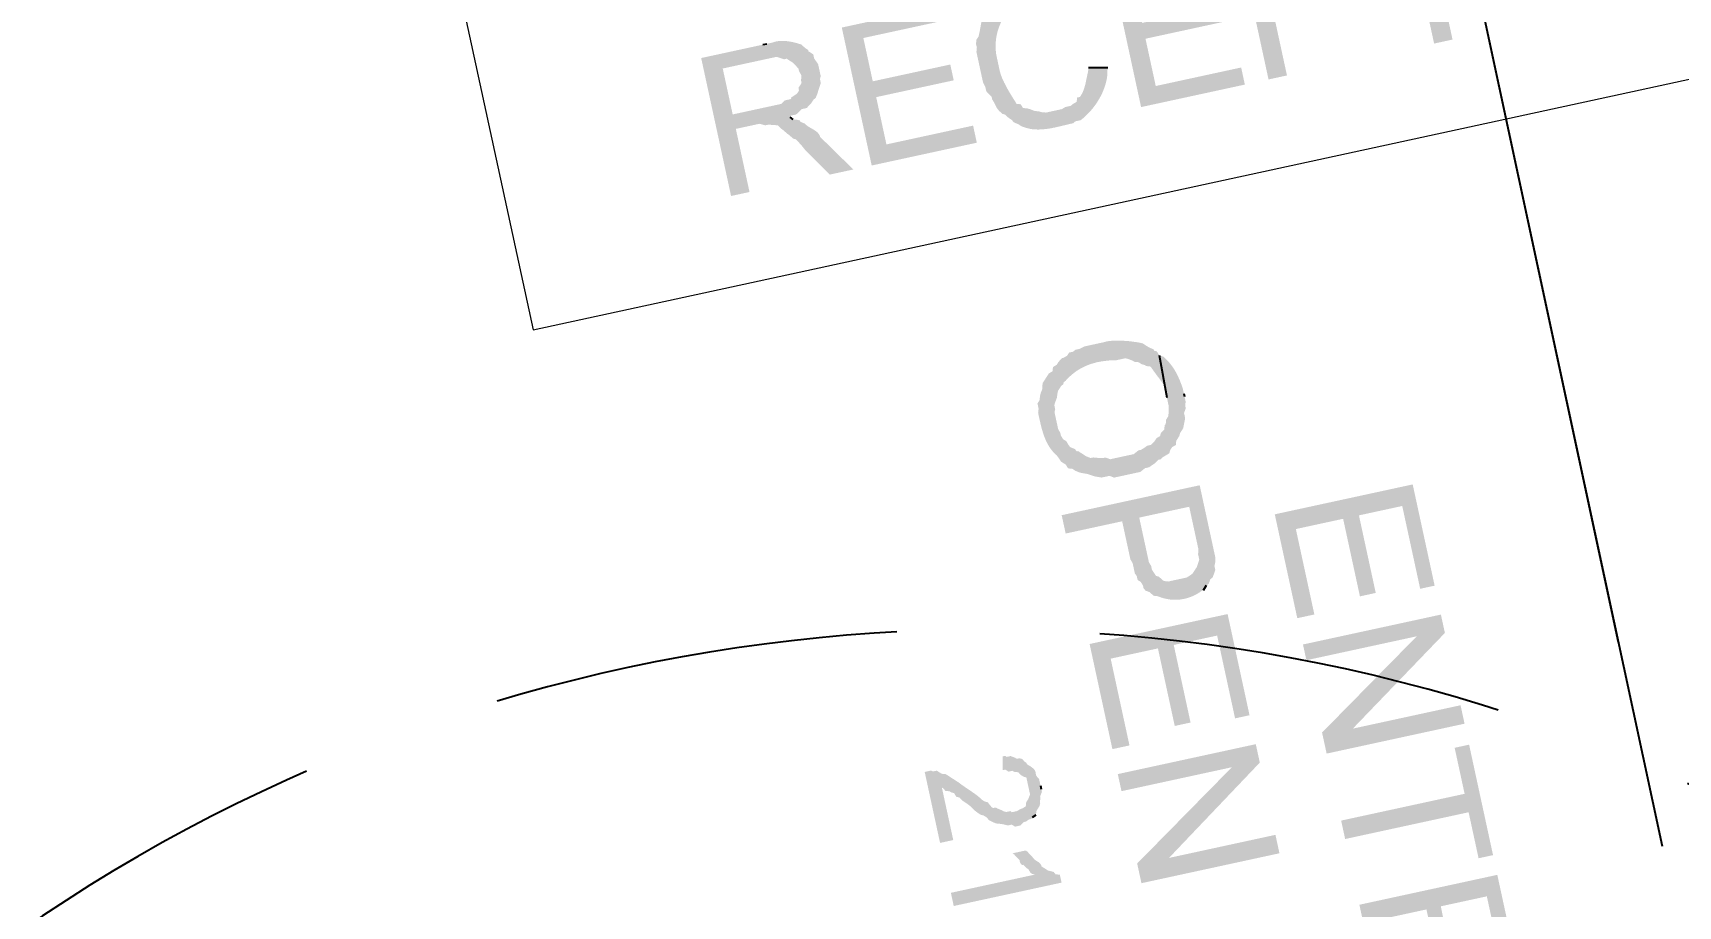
# Model space of a CAD drawing. Header units: inches. Extents: x -48022 to 80112, y -8164 to 5118.
# Drawn here: x 63942.7 to 64046.6, y 552 to 607.1 of the extents above; entities that cross this region are included whole.
import ezdxf
from ezdxf.xclip import XClip

# ---------------------------------------------------------------- set-up
doc = ezdxf.new("R2010")
doc.units = ezdxf.units.IN
doc.header["$LTSCALE"] = 10
doc.header["$XCLIPFRAME"] = 0
doc.header["$PDMODE"] = 32
for name, pattern in [('Amconstr', [9999, 9999, 0]), ('CENTER', [2, 1.25, -0.25, 0.25, -0.25]), ('DASHED', [0.75, 0.5, -0.25]), ('HIDDEN2', [0.1875, 0.125, -0.0625])]:
    doc.linetypes.add(name, pattern=pattern)
doc.layers.add('1_DIM', color=1, linetype='Continuous')
doc.layers.add('ROAD CL', color=251, linetype='CENTER')
doc.layers.add('A-HIDDEN-1', color=2, linetype='HIDDEN2', lineweight=9)
doc.styles.get("Standard").update_dxf_attribs({"font": 'sanss___.ttf'})
doc.dimstyles.new('STANDARD_WS', dxfattribs={"dimscale": 180, "dimtxt": 0.18, "dimasz": 0.0625, "dimexe": 0.1875, "dimexo": 0.0625, "dimgap": 0.09375, "dimtad": 0, "dimdec": 0, "dimzin": 3, "dimdsep": 46, "dimlunit": 4, "dimtxsty": 'Standard', "dimblk": 'DOT', "dimcen": 0.09375, "dimadec": 3, "dimazin": 0, "dimtfac": 1, "dimtdec": 0, "dimtofl": 0, "dimtmove": 1, "dimatfit": 3, "dimldrblk": 'CLOSED', "dimfxl": 0, "dimfrac": 2, "dimtolj": 1, "dimtzin": 3, "dimarcsym": 0})

# ---------------------------------------------------------------- blocks, each defined once
blk = doc.blocks.new('pdf plan')
for points in [[(443.415, 391.633), (443.415, 390.26), (443.597, 390.26), (443.597, 390.839), (445.151, 390.839), (445.151, 391.071), (443.597, 391.071), (443.597, 391.633)], [(443.415, 389.417), (443.415, 388.755), (445.151, 388.755), (445.151, 388.987), (444.44, 388.987), (444.44, 389.483), (444.424, 389.516), (444.424, 389.648), (444.407, 389.698), (444.407, 389.731), (444.391, 389.781), (444.357, 389.814), (444.357, 389.863), (444.341, 389.88), (444.291, 389.93), (444.275, 389.946), (444.258, 389.963), (444.242, 388.987), (443.597, 388.987), (443.597, 389.996), (443.564, 389.963), (443.53, 389.93), (443.497, 389.896), (443.481, 389.863), (443.448, 389.814), (443.448, 389.781), (443.431, 389.731), (443.415, 389.665), (443.415, 389.483)], [(451.668, 389.433), (450.394, 389.433), (450.394, 387.697), (451.701, 387.697), (451.701, 387.912), (450.626, 387.912), (450.626, 388.507), (451.602, 388.507), (451.602, 388.706), (450.626, 388.706), (450.626, 389.251), (451.668, 389.251)], [(452.263, 389.433), (452.032, 389.433), (452.032, 387.697), (452.23, 387.697), (452.23, 389.086)], [(452.263, 389.433), (452.23, 389.086), (453.14, 387.697), (453.173, 388.077)], [(453.405, 389.433), (453.173, 389.433), (453.173, 388.077), (453.14, 387.697), (453.405, 387.697)], [(455.059, 389.433), (453.669, 389.433), (453.669, 389.251), (454.248, 389.251), (454.248, 387.697), (454.48, 387.697), (454.48, 389.251), (455.059, 389.251)], [(456.084, 389.433), (455.307, 389.433), (455.307, 387.697), (455.538, 387.697), (455.538, 388.491), (456.217, 388.491), (456.233, 388.507), (456.299, 388.507), (456.349, 388.524), (456.382, 388.557), (456.448, 388.557), (456.514, 388.606), (456.564, 388.639), (456.58, 388.656), (455.538, 388.672), (455.538, 389.251), (456.084, 389.251), (456.58, 389.284), (456.564, 389.334), (456.564, 389.334), (456.549, 389.342), (456.535, 389.35), (456.52, 389.358), (456.506, 389.366), (456.491, 389.373), (456.477, 389.38), (456.462, 389.387), (456.447, 389.393), (456.433, 389.399), (456.418, 389.405), (456.403, 389.41), (456.388, 389.415), (456.373, 389.419), (456.358, 389.423), (456.343, 389.427), (456.327, 389.43), (456.312, 389.432), (456.296, 389.434), (456.281, 389.436), (456.265, 389.436), (456.249, 389.437), (456.233, 389.436), (456.216, 389.435), (456.2, 389.433), (456.2, 389.433), (456.134, 389.433)], [(443.415, 388.424), (443.415, 387.151), (445.151, 387.151), (445.151, 388.457), (444.936, 388.457), (444.936, 387.382), (444.341, 387.382), (444.341, 388.358), (444.142, 388.358), (444.142, 387.382), (443.597, 387.382), (443.597, 388.424)], [(444.539, 386.622), (444.589, 386.605), (444.589, 386.605), (444.601, 386.599), (444.614, 386.593), (444.627, 386.587), (444.64, 386.581), (444.653, 386.576), (444.665, 386.57), (444.678, 386.564), (444.691, 386.558), (444.704, 386.553), (444.717, 386.547), (444.729, 386.541), (444.742, 386.535), (444.754, 386.528), (444.766, 386.522), (444.778, 386.515), (444.79, 386.508), (444.801, 386.501), (444.812, 386.493), (444.823, 386.485), (444.833, 386.477), (444.843, 386.468), (444.853, 386.459), (444.862, 386.45), (444.87, 386.44), (444.87, 386.44), (444.87, 386.407), (444.92, 386.39), (444.936, 386.34), (444.953, 386.307), (444.953, 386.241), (444.969, 386.192), (444.969, 386.109), (445.002, 385.58), (445.036, 385.629), (445.069, 385.662), (445.069, 385.662), (445.084, 385.685), (445.098, 385.709), (445.111, 385.733), (445.122, 385.757), (445.132, 385.782), (445.14, 385.807), (445.147, 385.832), (445.153, 385.858), (445.158, 385.884), (445.162, 385.911), (445.165, 385.937), (445.168, 385.964), (445.17, 385.991), (445.171, 386.018), (445.171, 386.045), (445.172, 386.073), (445.171, 386.1), (445.171, 386.127), (445.17, 386.155), (445.17, 386.182), (445.169, 386.209), (445.168, 386.237), (445.168, 386.264), (445.168, 386.291), (445.168, 386.291), (445.151, 386.324), (445.151, 386.39), (445.151, 386.39), (445.139, 386.415), (445.126, 386.439), (445.112, 386.462), (445.098, 386.485), (445.083, 386.507), (445.068, 386.529), (445.052, 386.551), (445.036, 386.571), (445.019, 386.591), (445.001, 386.611), (444.984, 386.63), (444.965, 386.648), (444.946, 386.666), (444.927, 386.683), (444.907, 386.7), (444.887, 386.716), (444.866, 386.731), (444.844, 386.746), (444.822, 386.76), (444.8, 386.773), (444.777, 386.786), (444.753, 386.798), (444.729, 386.809), (444.705, 386.82), (444.705, 386.82), (444.639, 386.837), (444.589, 386.853)], [(448.707, 386.919), (448.641, 386.919), (448.641, 386.919), (448.623, 386.917), (448.604, 386.915), (448.585, 386.912), (448.567, 386.909), (448.548, 386.906), (448.53, 386.903), (448.511, 386.899), (448.493, 386.895), (448.475, 386.891), (448.456, 386.886), (448.438, 386.881), (448.42, 386.876), (448.402, 386.87), (448.384, 386.864), (448.366, 386.857), (448.348, 386.849), (448.331, 386.842), (448.313, 386.833), (448.296, 386.824), (448.279, 386.815), (448.262, 386.805), (448.245, 386.794), (448.228, 386.782), (448.211, 386.77), (448.211, 386.77), (448.178, 386.721), (448.707, 386.704), (448.823, 386.704), (448.889, 386.688), (448.939, 386.671), (448.972, 386.638), (449.022, 386.622), (449.038, 386.605), (449.088, 386.588), (449.121, 386.539), (449.154, 386.522), (449.171, 386.473), (449.204, 386.44), (449.237, 386.39), (449.237, 386.34), (449.253, 386.307), (449.27, 386.258), (449.27, 386.225), (449.303, 386.158), (449.303, 386.158), (449.303, 386.148), (449.303, 386.138), (449.303, 386.128), (449.303, 386.118), (449.303, 386.109), (449.303, 386.099), (449.303, 386.089), (449.303, 386.08), (449.303, 386.071), (449.303, 386.061), (449.303, 386.052), (449.303, 386.043), (449.303, 386.033), (449.303, 386.024), (449.303, 386.015), (449.303, 386.005), (449.303, 385.996), (449.303, 385.986), (449.303, 385.977), (449.303, 385.967), (449.303, 385.957), (449.303, 385.947), (449.303, 385.937), (449.303, 385.927), (449.303, 385.927), (449.303, 385.861), (449.27, 385.811), (449.27, 385.778), (449.253, 385.712), (449.237, 385.662), (449.237, 385.629), (449.204, 385.58), (449.187, 385.563), (449.154, 385.53), (449.121, 385.497), (449.121, 385.48), (449.088, 385.464), (449.055, 385.414), (449.022, 385.398), (448.972, 385.381), (448.939, 385.348), (448.889, 385.331), (448.856, 385.331), (448.807, 385.315), (448.707, 385.315), (449.253, 385.315), (449.303, 385.331), (449.319, 385.381), (449.352, 385.414), (449.386, 385.464), (449.419, 385.546), (449.468, 385.629), (449.501, 385.712), (449.501, 385.811), (449.534, 385.861), (449.534, 386.192), (449.501, 386.258), (449.501, 386.307), (449.468, 386.39), (449.435, 386.44), (449.435, 386.473), (449.419, 386.489), (449.386, 386.588), (449.352, 386.605), (449.319, 386.638), (449.303, 386.688), (449.253, 386.704), (449.204, 386.754), (449.171, 386.77), (449.154, 386.787), (449.121, 386.82), (449.005, 386.87), (448.939, 386.87), (448.889, 386.903), (448.856, 386.903), (448.807, 386.919), (448.741, 386.919)], [(450.494, 386.87), (449.849, 386.87), (449.849, 385.133), (450.08, 385.133), (450.08, 385.844), (450.56, 385.844), (450.61, 385.861), (450.742, 385.861), (450.775, 385.877), (450.825, 385.877), (450.858, 385.91), (450.907, 385.927), (450.94, 385.927), (450.973, 385.943), (451.006, 385.993), (451.056, 386.026), (450.08, 386.059), (450.08, 386.688), (451.073, 386.688), (451.056, 386.721), (451.006, 386.754), (450.99, 386.787), (450.907, 386.837), (450.858, 386.837), (450.825, 386.853), (450.758, 386.87), (450.56, 386.87)], [(452.743, 386.87), (451.47, 386.87), (451.47, 385.133), (452.793, 385.133), (452.793, 385.348), (451.701, 385.348), (451.701, 385.943), (452.677, 385.943), (452.677, 386.142), (451.701, 386.142), (451.701, 386.688), (452.743, 386.688)], [(453.339, 386.87), (453.107, 386.87), (453.107, 385.133), (453.322, 385.133), (453.322, 386.522)], [(453.339, 386.87), (453.322, 386.522), (454.232, 385.133), (454.248, 385.53)], [(454.48, 386.87), (454.248, 386.87), (454.248, 385.53), (454.232, 385.133), (454.48, 385.133)], [(443.365, 386.142), (443.365, 386.076), (443.382, 386.026), (443.382, 386.026), (443.382, 386.01), (443.383, 385.993), (443.384, 385.977), (443.386, 385.961), (443.388, 385.945), (443.39, 385.93), (443.393, 385.914), (443.397, 385.899), (443.401, 385.883), (443.405, 385.868), (443.41, 385.853), (443.415, 385.838), (443.42, 385.823), (443.426, 385.808), (443.432, 385.793), (443.438, 385.779), (443.445, 385.764), (443.451, 385.749), (443.458, 385.735), (443.466, 385.72), (443.473, 385.706), (443.481, 385.691), (443.489, 385.677), (443.497, 385.662), (443.497, 385.662), (443.53, 385.629), (443.564, 385.58), (443.564, 385.58), (443.579, 385.562), (443.594, 385.546), (443.608, 385.532), (443.621, 385.519), (443.634, 385.508), (443.645, 385.497), (443.656, 385.488), (443.667, 385.48), (443.677, 385.473), (443.688, 385.467), (443.698, 385.461), (443.708, 385.455), (443.719, 385.45), (443.729, 385.446), (443.741, 385.441), (443.752, 385.436), (443.764, 385.431), (443.778, 385.426), (443.791, 385.42), (443.806, 385.414), (443.822, 385.407), (443.839, 385.399), (443.858, 385.391), (443.878, 385.381), (443.878, 385.381), (443.911, 385.348), (443.96, 385.331), (444.01, 385.331), (444.06, 385.315), (444.06, 385.315), (444.076, 385.315), (444.093, 385.315), (444.109, 385.315), (444.126, 385.315), (444.142, 385.315), (444.159, 385.315), (444.175, 385.315), (444.191, 385.315), (444.208, 385.315), (444.224, 385.315), (444.24, 385.315), (444.256, 385.315), (444.272, 385.315), (444.288, 385.315), (444.304, 385.315), (444.319, 385.315), (444.335, 385.315), (444.35, 385.315), (444.366, 385.315), (444.381, 385.315), (444.396, 385.315), (444.411, 385.315), (444.426, 385.315), (444.44, 385.315), (444.44, 385.315), (444.506, 385.331), (444.556, 385.331), (444.589, 385.348), (444.639, 385.381), (444.672, 385.381), (444.721, 385.398), (444.787, 385.414), (444.821, 385.431), (444.87, 385.464), (444.887, 385.497), (444.936, 385.53), (444.969, 385.563), (445.002, 385.58), (444.969, 386.109), (444.969, 385.993), (444.953, 385.943), (444.936, 385.91), (444.92, 385.861), (444.887, 385.811), (444.87, 385.778), (444.854, 385.728), (444.804, 385.712), (444.787, 385.662), (444.738, 385.646), (444.738, 385.646), (444.727, 385.641), (444.715, 385.637), (444.702, 385.632), (444.688, 385.627), (444.673, 385.622), (444.657, 385.616), (444.641, 385.611), (444.625, 385.605), (444.607, 385.6), (444.59, 385.594), (444.572, 385.589), (444.554, 385.584), (444.536, 385.579), (444.518, 385.574), (444.5, 385.569), (444.482, 385.565), (444.464, 385.561), (444.447, 385.557), (444.43, 385.554), (444.414, 385.552), (444.399, 385.549), (444.384, 385.548), (444.37, 385.547), (444.357, 385.546), (444.357, 385.546), (444.209, 385.546), (444.209, 385.546), (444.171, 385.546), (444.133, 385.547), (444.095, 385.551), (444.057, 385.557), (444.02, 385.565), (443.982, 385.576), (443.946, 385.588), (443.91, 385.603), (443.875, 385.619), (443.84, 385.638), (443.808, 385.659), (443.776, 385.681), (443.747, 385.705), (443.719, 385.731), (443.693, 385.759), (443.669, 385.788), (443.648, 385.819), (443.629, 385.851), (443.613, 385.885), (443.6, 385.921), (443.59, 385.957), (443.583, 385.996), (443.58, 386.035), (443.58, 386.076), (443.58, 386.076), (443.58, 386.109), (443.564, 386.638), (443.53, 386.605), (443.514, 386.555), (443.497, 386.539), (443.481, 386.489), (443.448, 386.456), (443.431, 386.407), (443.415, 386.373), (443.382, 386.324), (443.382, 386.225), (443.365, 386.175)], [(448.178, 386.721), (448.129, 386.704), (448.112, 386.671), (448.095, 386.671), (448.062, 386.622), (448.029, 386.588), (447.996, 386.555), (447.996, 386.555), (447.99, 386.542), (447.983, 386.528), (447.976, 386.512), (447.969, 386.495), (447.962, 386.477), (447.955, 386.457), (447.948, 386.438), (447.94, 386.417), (447.933, 386.396), (447.927, 386.374), (447.92, 386.352), (447.914, 386.33), (447.907, 386.308), (447.902, 386.286), (447.897, 386.264), (447.892, 386.242), (447.888, 386.22), (447.885, 386.2), (447.882, 386.179), (447.88, 386.16), (447.879, 386.141), (447.878, 386.124), (447.879, 386.107), (447.88, 386.092), (447.88, 386.092), (447.88, 385.844), (447.897, 385.778), (447.897, 385.728), (447.914, 385.695), (447.914, 385.646), (447.947, 385.613), (447.963, 385.563), (447.963, 385.546), (447.996, 385.497), (448.029, 385.464), (448.046, 385.414), (448.095, 385.398), (448.112, 385.348), (448.145, 385.315), (448.178, 385.282), (448.211, 385.249), (448.261, 385.232), (448.277, 385.232), (448.327, 385.199), (448.36, 385.183), (448.41, 385.166), (448.443, 385.133), (448.509, 385.133), (448.559, 385.116), (448.592, 385.116), (448.592, 385.116), (448.616, 385.116), (448.641, 385.116), (448.665, 385.117), (448.689, 385.117), (448.713, 385.117), (448.737, 385.118), (448.761, 385.119), (448.784, 385.121), (448.807, 385.123), (448.83, 385.125), (448.853, 385.128), (448.875, 385.131), (448.897, 385.135), (448.919, 385.139), (448.94, 385.145), (448.962, 385.151), (448.983, 385.158), (449.003, 385.165), (449.024, 385.174), (449.044, 385.183), (449.064, 385.194), (449.083, 385.206), (449.102, 385.218), (449.121, 385.232), (449.121, 385.232), (449.204, 385.265), (449.253, 385.315), (448.592, 385.315), (448.559, 385.331), (448.509, 385.331), (448.476, 385.348), (448.426, 385.381), (448.377, 385.398), (448.344, 385.414), (448.294, 385.464), (448.277, 385.497), (448.261, 385.497), (448.244, 385.53), (448.244, 385.53), (448.226, 385.555), (448.21, 385.58), (448.195, 385.606), (448.181, 385.632), (448.168, 385.658), (448.156, 385.684), (448.146, 385.711), (448.137, 385.738), (448.129, 385.765), (448.122, 385.793), (448.117, 385.82), (448.112, 385.848), (448.108, 385.876), (448.106, 385.904), (448.104, 385.933), (448.103, 385.961), (448.104, 385.99), (448.105, 386.018), (448.107, 386.047), (448.11, 386.076), (448.113, 386.105), (448.118, 386.134), (448.123, 386.163), (448.129, 386.192), (448.129, 386.192), (448.129, 386.307), (448.145, 386.34), (448.178, 386.39), (448.195, 386.407), (448.211, 386.456), (448.244, 386.489), (448.261, 386.522), (448.277, 386.539), (448.294, 386.588), (448.294, 386.588), (448.304, 386.593), (448.315, 386.597), (448.326, 386.602), (448.336, 386.606), (448.347, 386.611), (448.359, 386.616), (448.37, 386.621), (448.381, 386.626), (448.392, 386.631), (448.404, 386.636), (448.415, 386.641), (448.426, 386.646), (448.438, 386.652), (448.449, 386.657), (448.46, 386.662), (448.472, 386.667), (448.483, 386.672), (448.494, 386.677), (448.505, 386.682), (448.516, 386.686), (448.527, 386.691), (448.538, 386.696), (448.548, 386.7), (448.559, 386.704), (448.559, 386.704), (448.707, 386.704)], [(451.073, 386.688), (450.527, 386.688), (450.61, 386.688), (450.676, 386.671), (450.742, 386.671), (450.825, 386.622), (450.841, 386.605), (450.891, 386.555), (450.907, 386.522), (450.924, 386.473), (450.924, 386.241), (450.907, 386.192), (450.891, 386.175), (450.841, 386.142), (450.825, 386.109), (450.742, 386.076), (450.692, 386.076), (450.643, 386.059), (450.08, 386.059), (451.056, 386.026), (451.073, 386.076), (451.073, 386.076), (451.087, 386.097), (451.1, 386.118), (451.111, 386.139), (451.122, 386.161), (451.132, 386.183), (451.141, 386.205), (451.149, 386.228), (451.155, 386.25), (451.161, 386.273), (451.166, 386.296), (451.169, 386.319), (451.172, 386.342), (451.173, 386.366), (451.174, 386.389), (451.173, 386.413), (451.172, 386.436), (451.169, 386.459), (451.166, 386.483), (451.161, 386.506), (451.155, 386.529), (451.149, 386.553), (451.141, 386.576), (451.132, 386.599), (451.122, 386.622), (451.122, 386.622), (451.122, 386.638)], [(443.415, 385.034), (443.415, 383.76), (445.151, 383.76), (445.151, 385.083), (444.936, 385.083), (444.936, 383.992), (444.341, 383.992), (444.341, 384.968), (444.142, 384.968), (444.142, 383.992), (443.597, 383.992), (443.597, 385.034)], [(453.041, 384.174), (452.958, 384.174), (452.958, 384.174), (452.948, 384.166), (452.939, 384.16), (452.931, 384.156), (452.923, 384.153), (452.915, 384.15), (452.909, 384.149), (452.902, 384.148), (452.896, 384.148), (452.89, 384.148), (452.884, 384.148), (452.877, 384.149), (452.871, 384.149), (452.865, 384.149), (452.858, 384.148), (452.852, 384.147), (452.844, 384.144), (452.836, 384.141), (452.828, 384.136), (452.819, 384.131), (452.809, 384.123), (452.798, 384.114), (452.786, 384.103), (452.774, 384.09), (452.76, 384.074), (452.76, 384.074), (452.727, 384.058), (452.71, 384.041), (452.677, 384.025), (452.66, 383.992), (452.66, 383.959), (452.644, 383.942), (452.611, 383.892), (452.611, 383.843), (452.594, 383.826), (452.594, 383.793), (452.76, 383.76), (452.76, 383.793), (452.793, 383.826), (452.793, 383.876), (452.809, 383.892), (452.826, 383.942), (452.859, 383.959), (452.875, 383.975), (452.892, 383.992), (452.909, 384.025), (453.041, 384.025), (453.388, 384.041), (453.339, 384.058), (453.322, 384.074), (453.289, 384.107), (453.256, 384.124), (453.239, 384.124), (453.19, 384.141), (453.173, 384.141), (453.124, 384.174), (453.09, 384.174)], [(454.265, 384.174), (454.166, 384.174), (454.149, 384.124), (454.116, 384.107), (454.099, 384.074), (454.083, 384.041), (454.066, 384.025), (454.017, 383.975), (454, 383.975), (453.967, 383.959), (453.951, 383.942), (453.917, 383.909), (453.884, 383.892), (454.099, 383.876), (454.099, 382.817), (454.265, 382.817)], [(453.388, 384.041), (453.041, 384.025), (453.124, 384.025), (453.173, 383.992), (453.206, 383.959), (453.256, 383.942), (453.272, 383.892), (453.272, 383.876), (453.289, 383.826), (453.289, 383.76), (453.272, 383.744), (453.272, 383.694), (453.256, 383.661), (453.239, 383.644), (453.206, 383.595), (453.19, 383.578), (453.19, 383.545), (453.173, 383.529), (453.14, 383.512), (453.107, 383.496), (453.09, 383.462), (453.057, 383.429), (453.057, 383.429), (453.047, 383.423), (453.036, 383.416), (453.026, 383.408), (453.015, 383.4), (453.004, 383.391), (452.993, 383.382), (452.982, 383.372), (452.97, 383.362), (452.959, 383.352), (452.948, 383.341), (452.936, 383.331), (452.925, 383.32), (452.914, 383.309), (452.902, 383.298), (452.891, 383.287), (452.88, 383.276), (452.869, 383.265), (452.857, 383.255), (452.846, 383.245), (452.835, 383.234), (452.824, 383.225), (452.814, 383.215), (452.803, 383.206), (452.793, 383.198), (452.793, 383.198), (452.76, 383.165), (452.743, 383.148), (452.727, 383.132), (452.71, 383.115), (452.677, 383.082), (452.66, 383.065), (452.644, 383.016), (452.611, 382.983), (452.594, 382.966), (452.594, 382.917), (452.578, 382.9), (452.578, 382.817), (453.471, 382.817), (453.471, 382.983), (452.809, 382.983), (452.826, 382.999), (452.859, 383.016), (452.875, 383.065), (452.892, 383.082), (452.909, 383.115), (452.958, 383.132), (452.975, 383.165), (453.024, 383.198), (453.057, 383.231), (453.057, 383.231), (453.067, 383.241), (453.076, 383.249), (453.084, 383.256), (453.092, 383.263), (453.098, 383.268), (453.104, 383.273), (453.11, 383.277), (453.116, 383.28), (453.121, 383.284), (453.126, 383.287), (453.131, 383.29), (453.136, 383.293), (453.141, 383.296), (453.147, 383.3), (453.153, 383.304), (453.159, 383.308), (453.166, 383.313), (453.174, 383.319), (453.182, 383.326), (453.191, 383.334), (453.202, 383.343), (453.213, 383.354), (453.226, 383.366), (453.239, 383.38), (453.239, 383.38), (453.256, 383.413), (453.272, 383.429), (453.289, 383.446), (453.322, 383.462), (453.322, 383.462), (453.334, 383.476), (453.344, 383.488), (453.353, 383.499), (453.36, 383.509), (453.367, 383.518), (453.372, 383.526), (453.377, 383.533), (453.381, 383.539), (453.384, 383.545), (453.387, 383.55), (453.389, 383.555), (453.39, 383.56), (453.392, 383.564), (453.393, 383.569), (453.394, 383.574), (453.396, 383.579), (453.397, 383.584), (453.399, 383.59), (453.401, 383.597), (453.404, 383.604), (453.407, 383.613), (453.411, 383.622), (453.416, 383.633), (453.421, 383.644), (453.421, 383.644), (453.438, 383.677), (453.438, 383.727), (453.471, 383.76), (453.471, 383.826), (453.438, 383.876), (453.438, 383.909), (453.421, 383.942), (453.421, 383.975), (453.405, 383.992)], [(453.884, 383.892), (453.802, 383.843), (453.785, 383.826), (453.785, 383.661), (453.802, 383.677), (453.884, 383.727), (453.917, 383.727), (453.951, 383.744), (453.951, 383.76), (454, 383.793), (454.017, 383.81), (454.066, 383.826), (454.083, 383.843), (454.099, 383.876)], [(444.357, 382.9), (444.357, 382.487), (444.357, 382.52), (444.391, 382.586), (444.391, 382.619), (444.407, 382.685), (444.424, 382.735), (444.473, 382.768), (444.49, 382.784), (444.556, 382.834), (444.572, 382.85), (444.622, 382.884), (444.639, 382.917), (444.721, 382.966), (444.787, 382.999), (445.151, 383.231), (445.151, 383.529), (444.672, 383.214), (444.672, 383.214), (444.662, 383.214), (444.652, 383.212), (444.642, 383.209), (444.633, 383.206), (444.624, 383.201), (444.615, 383.196), (444.607, 383.19), (444.598, 383.183), (444.59, 383.176), (444.582, 383.168), (444.574, 383.16), (444.566, 383.152), (444.559, 383.144), (444.551, 383.136), (444.543, 383.127), (444.536, 383.119), (444.528, 383.111), (444.521, 383.103), (444.513, 383.095), (444.505, 383.088), (444.497, 383.081), (444.489, 383.075), (444.481, 383.07), (444.473, 383.065), (444.473, 383.065), (444.44, 383.016), (444.424, 383.016), (444.407, 382.983), (444.391, 382.933)], [(443.564, 383.264), (443.597, 382.768), (443.597, 382.9), (443.646, 382.983), (443.646, 383.016), (443.679, 383.049), (443.712, 383.082), (443.795, 383.132), (443.828, 383.132), (443.878, 383.148), (443.894, 383.148), (443.944, 383.132), (443.977, 383.132), (444.027, 383.082), (444.06, 383.082), (444.093, 383.049), (444.126, 382.966), (444.142, 382.966), (444.142, 382.884), (444.175, 382.834), (444.175, 382.222), (444.192, 383.264), (444.142, 383.297), (444.109, 383.314), (444.027, 383.363), (443.977, 383.363), (443.944, 383.38), (443.795, 383.38), (443.712, 383.347), (443.663, 383.347), (443.613, 383.297), (443.597, 383.297)], [(443.415, 382.768), (443.415, 381.99), (445.151, 381.99), (445.151, 382.222), (444.357, 382.222), (444.357, 382.9), (444.341, 382.917), (444.341, 382.983), (444.324, 383.016), (444.291, 383.065), (444.291, 383.132), (444.275, 383.148), (444.242, 383.198), (444.209, 383.231), (444.192, 383.264), (444.175, 382.222), (443.597, 382.222), (443.597, 382.768), (443.564, 383.264), (443.514, 383.231), (443.514, 383.231), (443.506, 383.216), (443.498, 383.202), (443.49, 383.187), (443.482, 383.173), (443.475, 383.159), (443.468, 383.144), (443.461, 383.13), (443.455, 383.115), (443.449, 383.101), (443.443, 383.086), (443.438, 383.072), (443.433, 383.057), (443.429, 383.043), (443.425, 383.028), (443.421, 383.014), (443.418, 382.999), (443.416, 382.985), (443.414, 382.97), (443.412, 382.956), (443.412, 382.941), (443.411, 382.927), (443.412, 382.912), (443.413, 382.898), (443.415, 382.884), (443.415, 382.884), (443.415, 382.817)]]:
    blk.add_hatch(color=250).paths.add_polyline_path(points)
at = {"color": 250, "linetype": 'Continuous', "lineweight": -2}
for p, q in [((444.539, 386.622), (444.589, 386.853)), ((448.707, 386.919), (448.741, 386.919)), ((448.178, 386.721), (448.707, 386.704)), ((451.073, 386.688), (451.122, 386.638)), ((453.041, 384.174), (453.09, 384.174)), ((453.388, 384.041), (453.405, 383.992)), ((444.357, 382.9), (444.391, 382.933)), ((443.415, 382.768), (443.415, 382.817))]:
    blk.add_line(p, q, dxfattribs=at)
at = {"color": 250, "linetype": 'Continuous', "lineweight": 9}
for points in [[(446.243, 379.261), (446.243, 397.935), (441.595, 397.935)], [(441.595, 379.261), (446.243, 379.261), (446.243, 379.261)]]:
    blk.add_lwpolyline(points, dxfattribs=at)
at = {"layer": 'A-HIDDEN-1', "color": 250, "linetype": 'DASHED', "lineweight": 25}
blk.add_arc((471.343, 379.488), 20.793, 88.0424, 269.8991, dxfattribs=at)
at = {"layer": 'ROAD CL', "ltscale": 5}
blk.add_lwpolyline([(704.059, 239.558), (552.829, 391.321), (159.011, 392.014)], dxfattribs=at)
blk = doc.blocks.new('_Dot')
at = {"color": 0, "linetype": 'ByBlock', "lineweight": -2}
blk.add_line((-0.5, 0), (-1, 0), dxfattribs=at)
at = {"color": 0, "linetype": 'ByBlock', "const_width": 0.5}
blk.add_lwpolyline([(-0.25, 0, 1), (0.25, 0, 1)], format="xyb", close=True, dxfattribs=at)
blk = doc.blocks.new('*D201')
at = {"layer": '1_DIM', "color": 0, "lineweight": -2, "transparency": 16777216}
blk.add_line((66319.12, -277.29), (66319.12, 641.74), dxfattribs=at)
for start, end in [(90.060638, 95.578407), (96.552079, 102.069847)]:
    blk.add_arc((66319.12, -10021.85), 10629.84, start, end, dxfattribs=at)
at = {"layer": 'Defpoints', "color": 0, "transparency": 16777216}
for p in [(63731.75, 2015.89), (65569.57, 581.53), (64150.66, 66.92), (66319.12, -288.54), (66319.12, -1080.54)]:
    blk.add_point(p, dxfattribs=at)
at = {"layer": '1_DIM', "color": 0, "lineweight": -2, "transparency": 16777216, "xscale": 11.25, "yscale": 11.25, "zscale": 11.25}
for p, rotation in [((66319.12, 607.99), 0.03031924790928877), ((64085.38, 370.64), 192.1001664814439)]:
    blk.add_blockref('_Dot', p, dxfattribs=dict(at, rotation=rotation))
at = {"layer": '1_DIM', "color": 0, "transparency": 16777216, "insert": (65195.96, 548.48), "char_height": 32.4, "attachment_point": 5, "rotation": 6.0652}
blk.add_mtext('\\A1;12.130°', dxfattribs=at)
blk = doc.blocks.new('_Closed')
at = {"color": 0, "linetype": 'ByBlock', "lineweight": -2}
for p, q in [((-1, 0.1667), (0, 0)), ((-1, 0.1667), (-1, -0.1667)), ((0, 0), (-1, -0.1667)), ((0, 0), (-1, 0))]:
    blk.add_line(p, q, dxfattribs=at)

msp = doc.modelspace()

# ---------------------------------------------------------------- linework, layer by layer
at = {"layer": 'ROAD CL', "color": 1, "ltscale": 5}
msp.add_lwpolyline([(63575.07, -823.84), (64150.66, 66.92), (63731.75, 2015.89)], dxfattribs=at)

# ---------------------------------------------------------------- block references
at = {"linetype": 'Amconstr', "lineweight": 25}
ref = msp.add_blockref('pdf plan', (61586.99, 2414.1), dxfattribs=dict(at, xscale=5.131858713091743, yscale=5.131858713091743, zscale=5.131858713091743, rotation=282.2313422511228))
XClip(ref).set_block_clipping_path([(164.4791717222, 449.2939431408), (576.659918646, 448.5683895352), (739.282937211, 285.3718372324), (658.1213050436, 204.4954374036), (528.9983881636, 334.0737409183), (235.5965602188, 334.5902103453), (235.5625337246, 315.2600524106), (164.2434555072, 315.3855939715)])

# ---------------------------------------------------------------- dimensions: what is measured, and where the dimension line sits
at = {"layer": '1_DIM'}
dim = msp.add_angular_dim_2l(base=(65569.5702, 581.5268), line1=((64150.6587, 66.9208), (63731.7517, 2015.8874)), line2=((66319.12, -1080.5431), (66319.12, -288.5431)), dimstyle='STANDARD_WS', dxfattribs=at)
dim.commit()
dim.dimension.update_dxf_attribs({"geometry": '*D201', "text_midpoint": (65195.9619, 548.4831)})

doc.saveas('drawing.dxf')
